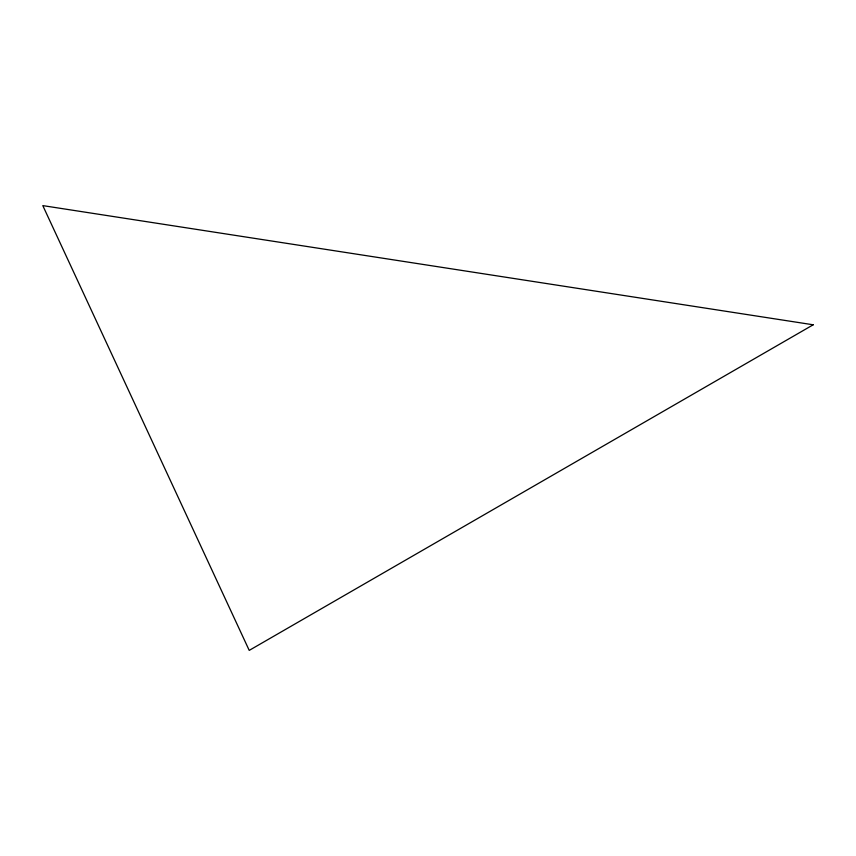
<?xml version="1.0" encoding="UTF-8"?>
<svg xmlns="http://www.w3.org/2000/svg" width="856" height="856" viewBox="0 0 856 856"><rect width="100%" height="100%" fill="white"/><g stroke="black" fill="none" stroke-linecap="round" stroke-linejoin="round"><path stroke-width="1.28" d="M813.2 324.788L249.224 650.389L42.8 205.611L813.2 324.788"/></g></svg>
